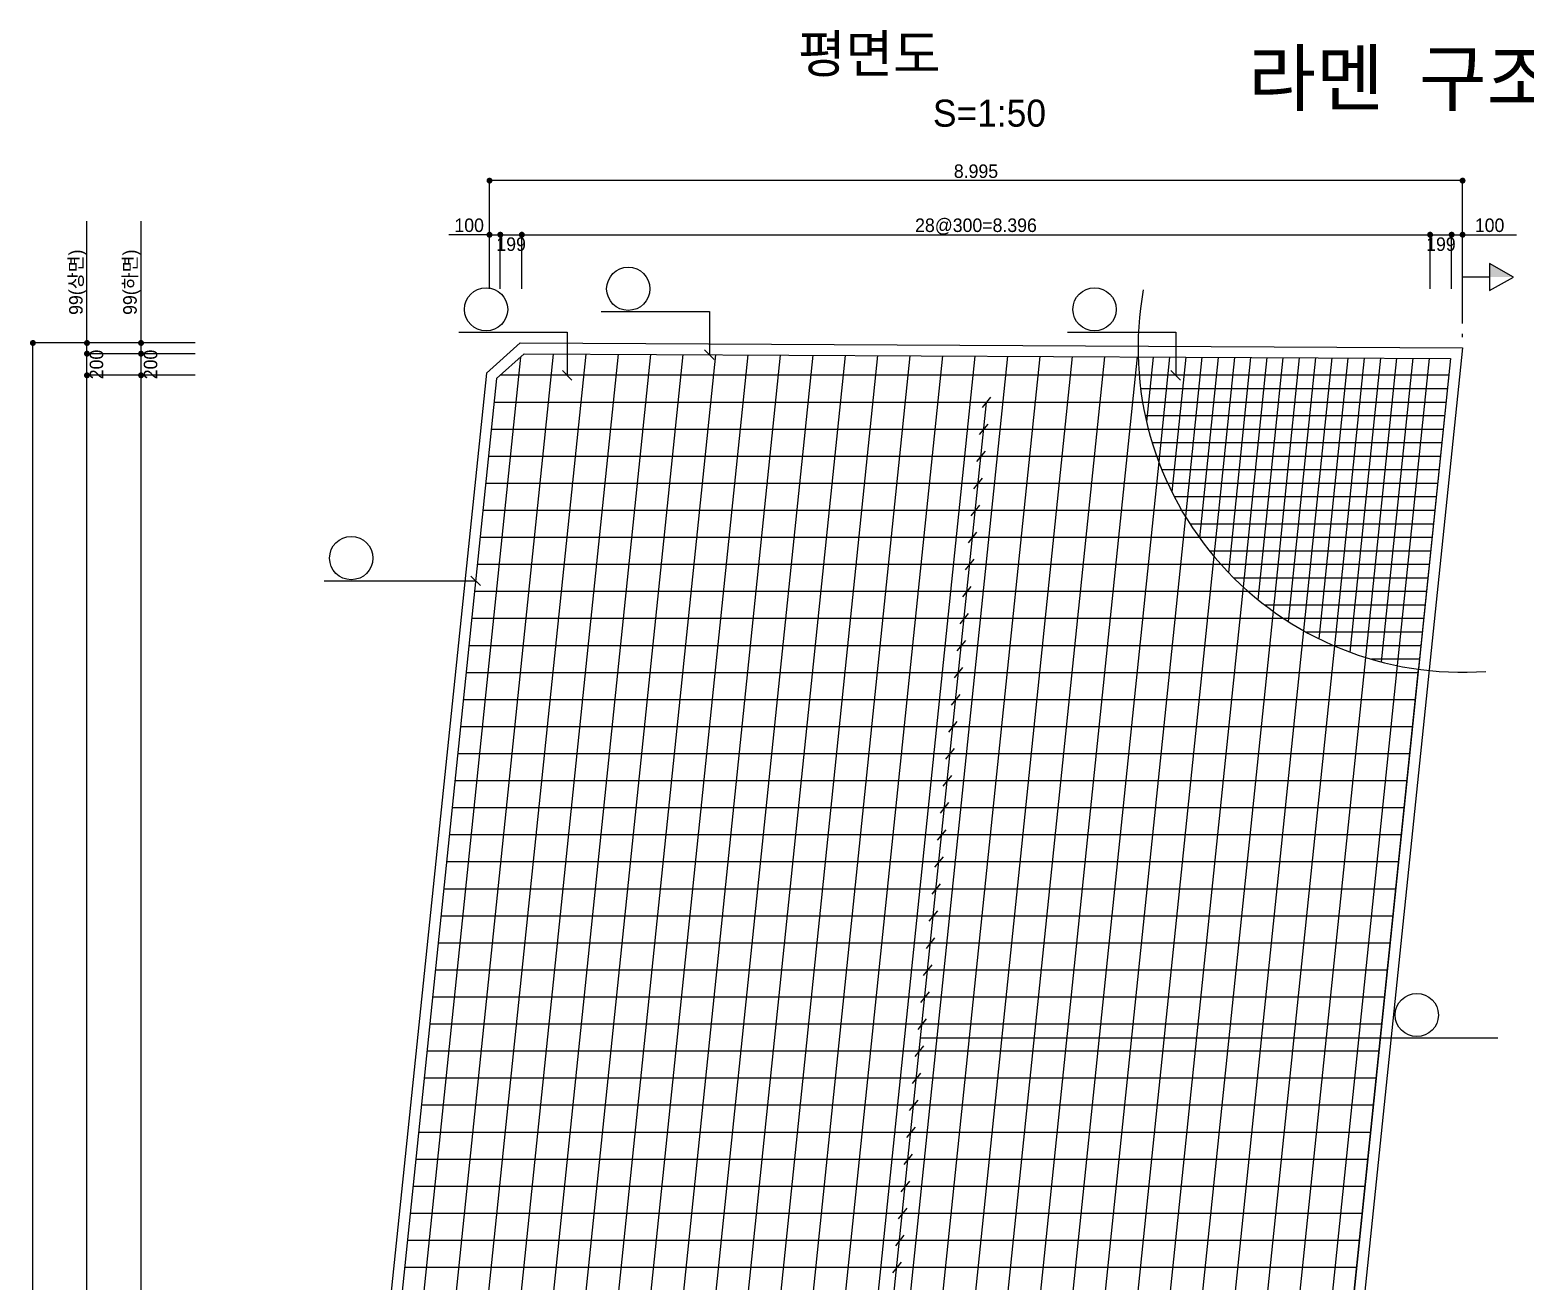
# Model space of a CAD drawing. Extents: x 2629709 to 3675628, y 1179 to 102095.
# Drawn here: x 3600128 to 3613950, y 16526 to 28095 of the extents above; entities that cross this region are included whole.
import ezdxf
from ezdxf.enums import TextEntityAlignment as Align

# ---------------------------------------------------------------- set-up
doc = ezdxf.new("R2010")
doc.units = 0
doc.header["$LTSCALE"] = 550
doc.header["$MEASUREMENT"] = 0
doc.layers.get('0').update_dxf_attribs({"linetype": 'CONTINUOUS'})
for name, color, linetype in [('CS-CONC-MAJR', 4, 'CONTINUOUS'), ('CS-CUTL', 1, 'CONTINUOUS'), ('CS-DIML', 1, 'CONTINUOUS'), ('CS-DIMT', 3, 'CONTINUOUS'), ('CS-MISC', 3, 'CONTINUOUS'), ('CS-RBAR-MAJR', 6, 'CONTINUOUS'), ('CS-SYMB', 3, 'CONTINUOUS'), ('CS-SYMB-LIN3', 1, 'CONTINUOUS'), ('CS-TEXT', 3, 'CONTINUOUS'), ('CZ-TEX1', 6, 'CONTINUOUS'), ('CZ-TEX2', 3, 'CONTINUOUS'), ('TITLE-TEXT', 7, 'CONTINUOUS')]:
    doc.layers.add(name, color=color, linetype=linetype)
doc.styles.add('A_STANDARD', font='Dotum.ttf')
doc.styles.add('TB_TEXT', font='DotumChe.ttf')
doc.styles.add('TEXT_TBLT', font='txt_____.ttf', dxfattribs={"height": 0.125})

# ---------------------------------------------------------------- blocks, each defined once
blk = doc.blocks.new('CXLEATK')
at = {"layer": 'CS-MISC'}
blk.add_line((-0.883885, 0.883882), (0.883882, -0.883882), dxfattribs=at)
blk = doc.blocks.new('CSBNUM1')
at = {"layer": 'CS-SYMB-LIN3'}
blk.add_line((0, 0), (20, 0), dxfattribs=at)
blk.add_circle((5, 4.2), 4, dxfattribs=at)
at = {"layer": 'CS-TEXT', "style": 'A_STANDARD', "flags": 1}
blk.add_attdef('RB_NO', text='', height=2.5, dxfattribs=at).set_placement((5, 4.2), align=Align.MIDDLE)
for tag, p in [('RB_DIA', (11.5, 1.5)), ('RB_LEN', (1.739, -3.958874))]:
    blk.add_attdef(tag, p, '', height=2.5, dxfattribs=at)
blk = doc.blocks.new('CXDECDL-H')
at = {"color": 6}
for p, q in [((-11.098049, 4.986941), (-11.098049, 0)), ((-2.483991, 0), (-11.098049, 0)), ((0, 0), (-0.601318, 0))]:
    blk.add_line(p, q, dxfattribs=at)
at = {"color": 3}
blk.add_lwpolyline([(-11.098049, 9.406796), (-13.598049, 4.986941), (-8.598049, 4.986941), (-11.098049, 9.406796)], dxfattribs=at)
at = {"color": 2}
blk.add_solid([(-11.098049, 9.406796), (-11.098049, 9.406796), (-11.098049, 4.986941), (-13.598049, 4.986941)], dxfattribs=at)
at = {"color": 6, "style": 'TEXT_TBLT', "flags": 1}
blk.add_attdef('SMKV', text='', height=2.5, rotation=90, dxfattribs=at).set_placement((-11.04837, 14.211395), align=Align.MIDDLE)
blk.add_attdef('SMKH', text='', height=2.5, rotation=180, dxfattribs=at).set_placement((-11.115478, 14.853699), align=Align.CENTER)
blk = doc.blocks.new('CXDIMDT2')
at = {"layer": 'CS-MISC', "const_width": 0.5}
blk.add_lwpolyline([(0.25, 0, 1), (-0.25, 0, 1)], format="xyb", close=True, dxfattribs=at)

msp = doc.modelspace()

# ---------------------------------------------------------------- linework, layer by layer
at = {"layer": 'CS-CONC-MAJR'}
for p, q in [((3604348, 24921), (3604659, 25200)), ((3604659, 25200), (3613372, 25155)), ((3613372, 25155), (3611379, 5894)), ((3604348, 24921), (3602403, 6130))]:
    msp.add_line(p, q, dxfattribs=at)
at = {"layer": 'CS-CUTL'}
msp.add_arc((3613372, 25155), 3000, 169.7063, 274.093, dxfattribs=at)
at = {"layer": 'CS-DIML'}
for p, q in [((3604377, 26201), (3604377, 26726)), ((3613372, 26701), (3604377, 26701)), ((3613372, 26201), (3613372, 26726)), ((3600656, 25200), (3600656, 26325)), ((3601156, 25200), (3601156, 26325)), ((3604377, 26201), (3604002, 26201)), ((3604377, 25701), (3604377, 26226)), ((3604377, 26201), (3604477, 26201)), ((3604477, 25701), (3604477, 26226)), ((3604477, 26201), (3604676, 26201)), ((3604676, 25701), (3604676, 26226)), ((3604676, 26201), (3613072, 26201)), ((3613072, 25701), (3613072, 26226)), ((3613072, 26201), (3613271, 26201)), ((3613271, 25701), (3613271, 26226)), ((3613271, 26201), (3613372, 26201)), ((3613372, 25701), (3613372, 26226)), ((3613372, 26201), (3613872, 26201)), ((3606410, 25491), (3606410, 25091)), ((3605095, 25301), (3605095, 24901)), ((3610720, 25301), (3610720, 24901)), ((3600656, 25200), (3600131, 25200)), ((3600156, 5852), (3600156, 25200)), ((3601156, 25200), (3600631, 25200)), ((3600656, 25101), (3600656, 25200)), ((3601656, 25200), (3601131, 25200)), ((3601156, 25101), (3601156, 25200)), ((3601156, 25101), (3600631, 25101)), ((3600656, 24901), (3600656, 25101)), ((3601656, 25101), (3601131, 25101)), ((3601156, 24901), (3601156, 25101)), ((3601156, 24901), (3600631, 24901)), ((3600656, 6151), (3600656, 24901)), ((3601656, 24901), (3601131, 24901)), ((3601156, 6151), (3601156, 24901)), ((3608038, 15651), (3608970, 24651)), ((3603849, 23001), (3604249, 23001)), ((3608362, 18776), (3612699, 18776))]:
    msp.add_line(p, q, dxfattribs=at)
at = {"layer": 'CS-RBAR-MAJR'}
for p, q in [((3604663, 25069), (3603675, 15525)), ((3604966, 25098), (3603975, 15525)), ((3605266, 25097), (3604275, 15525)), ((3604443, 24872), (3604697, 25100)), ((3605566, 25095), (3604575, 15525)), ((3604697, 25100), (3613261, 25056)), ((3605865, 25094), (3604875, 15525)), ((3606165, 25092), (3605175, 15525)), ((3606465, 25091), (3605475, 15525)), ((3606765, 25089), (3605775, 15525)), ((3607065, 25088), (3606075, 15525)), ((3607365, 25086), (3606375, 15525)), ((3607664, 25085), (3606675, 15525)), ((3607964, 25083), (3606975, 15525)), ((3608264, 25082), (3607275, 15525)), ((3608564, 25080), (3607575, 15525)), ((3608864, 25078), (3607875, 15525)), ((3609164, 25077), (3608175, 15525)), ((3609463, 25075), (3608475, 15525)), ((3609763, 25074), (3608775, 15525)), ((3610063, 25072), (3609075, 15525)), ((3610363, 25071), (3609375, 15525)), ((3610513, 25070), (3610451, 24471)), ((3610663, 25069), (3610563, 24102)), ((3610813, 25068), (3610684, 23823)), ((3610963, 25068), (3610810, 23594)), ((3611113, 25067), (3610940, 23399)), ((3611263, 25066), (3611072, 23228)), ((3611412, 25065), (3611207, 23079)), ((3613261, 25056), (3611289, 5994)), ((3611562, 25065), (3611343, 22945)), ((3611712, 25064), (3611481, 22826)), ((3611862, 25063), (3611620, 22720)), ((3612012, 25062), (3611760, 22625)), ((3612162, 25062), (3611901, 22540)), ((3612312, 25061), (3612043, 22465)), ((3612462, 25060), (3612187, 22399)), ((3612612, 25059), (3612331, 22342)), ((3612762, 25058), (3612476, 22292)), ((3612912, 25058), (3612621, 22251)), ((3613062, 25057), (3612768, 22217)), ((3613261, 25056), (3612964, 22183)), ((3610383, 24901), (3604475, 24901)), ((3613245, 24901), (3610383, 24901)), ((3604443, 24872), (3602507, 6164)), ((3613232, 24776), (3610396, 24776)), ((3610415, 24651), (3604420, 24651)), ((3613219, 24651), (3610415, 24651)), ((3613206, 24526), (3610439, 24526)), ((3610468, 24401), (3604394, 24401)), ((3613193, 24401), (3610468, 24401)), ((3613180, 24276), (3610504, 24276)), ((3610545, 24151), (3604368, 24151)), ((3610563, 24102), (3609675, 15525)), ((3613167, 24151), (3610545, 24151)), ((3613154, 24026), (3610593, 24026)), ((3610647, 23901), (3604343, 23901)), ((3613141, 23901), (3610647, 23901)), ((3613129, 23776), (3610708, 23776)), ((3610776, 23651), (3604317, 23651)), ((3613116, 23651), (3610776, 23651)), ((3610810, 23594), (3609975, 15525)), ((3613103, 23526), (3610853, 23526)), ((3610938, 23401), (3604291, 23401)), ((3613090, 23401), (3610938, 23401)), ((3611072, 23228), (3610275, 15525)), ((3613077, 23276), (3611034, 23276)), ((3611140, 23151), (3604265, 23151)), ((3613064, 23151), (3611140, 23151)), ((3611343, 22945), (3610575, 15525)), ((3613051, 23026), (3611259, 23026)), ((3611393, 22901), (3604239, 22901)), ((3613038, 22901), (3611393, 22901)), ((3611620, 22720), (3610875, 15525)), ((3613025, 22776), (3611545, 22776)), ((3611721, 22651), (3604213, 22651)), ((3611901, 22540), (3611175, 15525)), ((3613012, 22651), (3611721, 22651)), ((3612184, 22401), (3604187, 22401)), ((3612187, 22399), (3611475, 15525)), ((3612999, 22526), (3611928, 22526)), ((3612986, 22401), (3612184, 22401)), ((3612476, 22292), (3611775, 15525)), ((3612973, 22276), (3612531, 22276)), ((3612960, 22151), (3604161, 22151)), ((3612768, 22217), (3612075, 15525)), ((3612275, 15525), (3612964, 22183)), ((3612935, 21901), (3604136, 21901)), ((3612909, 21651), (3604110, 21651)), ((3612883, 21401), (3604084, 21401)), ((3612857, 21151), (3604058, 21151)), ((3612831, 20901), (3604032, 20901)), ((3612805, 20651), (3604006, 20651)), ((3612779, 20401), (3603980, 20401)), ((3612753, 20151), (3603955, 20151)), ((3612728, 19901), (3603929, 19901)), ((3612702, 19651), (3603903, 19651)), ((3612676, 19401), (3603877, 19401)), ((3612650, 19151), (3603851, 19151)), ((3612624, 18901), (3603825, 18901)), ((3612598, 18651), (3603799, 18651)), ((3612572, 18401), (3603773, 18401)), ((3612547, 18151), (3603748, 18151)), ((3612521, 17901), (3603722, 17901)), ((3612495, 17651), (3603696, 17651)), ((3612469, 17401), (3603670, 17401)), ((3612443, 17151), (3603644, 17151)), ((3612417, 16901), (3603618, 16901)), ((3612391, 16651), (3603592, 16651))]:
    msp.add_line(p, q, dxfattribs=at)

# ---------------------------------------------------------------- block references
at = {"layer": 'CS-RBAR-MAJR', "xscale": 50, "yscale": 50, "zscale": 50}
for p in [(3605410, 25491), (3604095, 25301), (3609720, 25301), (3602849, 23001), (3612699, 18776)]:
    msp.add_blockref('CSBNUM1', p, dxfattribs=at)
at = {"layer": 'CS-SYMB'}
for name, p, xscale, yscale, zscale, rotation in [('CXDIMDT2', (3604377, 26701), 55, 55, 55, 90), ('CXDIMDT2', (3613372, 26701), 55, 55, 55, 90), ('CXDIMDT2', (3604377, 26201), 55, 55, 55, 90), ('CXDIMDT2', (3604477, 26201), 55, 55, 55, 90), ('CXDIMDT2', (3604477, 26201), 55, 55, 55, 90), ('CXDIMDT2', (3604676, 26201), 55, 55, 55, 90), ('CXDIMDT2', (3604676, 26201), 55, 55, 55, 90), ('CXDIMDT2', (3613072, 26201), 55, 55, 55, 90), ('CXDIMDT2', (3613072, 26201), 55, 55, 55, 90), ('CXDIMDT2', (3613271, 26201), 55, 55, 55, 90), ('CXDIMDT2', (3613271, 26201), 55, 55, 55, 90), ('CXDIMDT2', (3613372, 26201), 55, 55, 55, 90), ('CXDIMDT2', (3613372, 26201), 55, 55, 55, 90), ('CXDECDL-H', (3613372, 25255), 50, 50, 50, 270), ('CXDIMDT2', (3600156, 25200), 55, 55, 55, 90), ('CXDIMDT2', (3600656, 25200), 55, 55, 55, 90), ('CXDIMDT2', (3600656, 25200), 55, 55, 55, 90), ('CXDIMDT2', (3601156, 25200), 55, 55, 55, 90), ('CXDIMDT2', (3601156, 25200), 55, 55, 55, 90), ('CXDIMDT2', (3600656, 25101), 55, 55, 55, 90), ('CXDIMDT2', (3600656, 25101), 55, 55, 55, 90), ('CXDIMDT2', (3601156, 25101), 55, 55, 55, 90), ('CXDIMDT2', (3601156, 25101), 55, 55, 55, 90), ('CXDIMDT2', (3600656, 24901), 55, 55, 55, 90), ('CXDIMDT2', (3600656, 24901), 55, 55, 55, 90), ('CXDIMDT2', (3601156, 24901), 55, 55, 55, 90), ('CXDIMDT2', (3601156, 24901), 55, 55, 55, 90), ('CXLEATK', (3608970, 24651), 50, 50, 50, 275.907), ('CXLEATK', (3608944, 24401), 50, 50, 50, 275.907), ('CXLEATK', (3608918, 24151), 50, 50, 50, 275.907), ('CXLEATK', (3608892, 23901), 50, 50, 50, 275.907), ('CXLEATK', (3608866, 23651), 50, 50, 50, 275.907), ('CXLEATK', (3608840, 23401), 50, 50, 50, 275.907), ('CXLEATK', (3608814, 23151), 50, 50, 50, 275.907), ('CXLEATK', (3608788, 22901), 50, 50, 50, 275.907), ('CXLEATK', (3608763, 22651), 50, 50, 50, 275.907), ('CXLEATK', (3608737, 22401), 50, 50, 50, 275.907), ('CXLEATK', (3608711, 22151), 50, 50, 50, 275.907), ('CXLEATK', (3608685, 21901), 50, 50, 50, 275.907), ('CXLEATK', (3608659, 21651), 50, 50, 50, 275.907), ('CXLEATK', (3608633, 21401), 50, 50, 50, 275.907), ('CXLEATK', (3608607, 21151), 50, 50, 50, 275.907), ('CXLEATK', (3608582, 20901), 50, 50, 50, 275.907), ('CXLEATK', (3608556, 20651), 50, 50, 50, 275.907), ('CXLEATK', (3608530, 20401), 50, 50, 50, 275.907), ('CXLEATK', (3608504, 20151), 50, 50, 50, 275.907), ('CXLEATK', (3608478, 19901), 50, 50, 50, 275.907), ('CXLEATK', (3608452, 19651), 50, 50, 50, 275.907), ('CXLEATK', (3608426, 19401), 50, 50, 50, 275.907), ('CXLEATK', (3608401, 19151), 50, 50, 50, 275.907), ('CXLEATK', (3608375, 18901), 50, 50, 50, 275.907), ('CXLEATK', (3608349, 18651), 50, 50, 50, 275.907), ('CXLEATK', (3608323, 18401), 50, 50, 50, 275.907), ('CXLEATK', (3608297, 18151), 50, 50, 50, 275.907), ('CXLEATK', (3608271, 17901), 50, 50, 50, 275.907), ('CXLEATK', (3608245, 17651), 50, 50, 50, 275.907), ('CXLEATK', (3608219, 17401), 50, 50, 50, 275.907), ('CXLEATK', (3608194, 17151), 50, 50, 50, 275.907), ('CXLEATK', (3608168, 16901), 50, 50, 50, 275.907), ('CXLEATK', (3608142, 16651), 50, 50, 50, 275.907)]:
    msp.add_blockref(name, p, dxfattribs=dict(at, xscale=xscale, yscale=yscale, zscale=zscale, rotation=rotation))
at = {"layer": 'CS-SYMB', "xscale": 50, "yscale": 50, "zscale": 50}
for p in [(3606410, 25091), (3605095, 24901), (3610720, 24901), (3604249, 23001)]:
    msp.add_blockref('CXLEATK', p, dxfattribs=at)

# ---------------------------------------------------------------- texts
at = {"layer": 'CS-DIMT', "style": 'A_STANDARD'}
for s, p in [('8.995', (3608874, 26726)), ('100', (3604189, 26226)), ('28@300=8.396', (3608874, 26226)), ('100', (3613622, 26226))]:
    msp.add_text(s, height=125, dxfattribs=at).set_placement(p, align=Align.CENTER)
for p in [(3604577, 26176), (3613172, 26176)]:
    msp.add_text('199', height=125, dxfattribs=at).set_placement(p, align=Align.TOP_CENTER)
for s, p in [('99(상면)', (3600616, 25762)), ('99(하면)', (3601116, 25762))]:
    msp.add_text(s, height=125, rotation=90, dxfattribs=at).set_placement(p, align=Align.CENTER)
for p in [(3600681, 25001), (3601181, 25001)]:
    msp.add_text('200', height=125, rotation=90, dxfattribs=at).set_placement(p, align=Align.TOP_CENTER)
at = {"layer": 'CZ-TEX1', "style": 'A_STANDARD'}
msp.add_text('평면도', height=350, dxfattribs=at).set_placement((3607888, 27700), align=Align.CENTER)
at = {"layer": 'CZ-TEX2', "style": 'A_STANDARD'}
msp.add_text('S=1:50', height=250, dxfattribs=at).set_placement((3608476, 27200))
at = {"layer": 'TITLE-TEXT', "style": 'TB_TEXT'}
msp.add_text('라멘 구조도 (14)', height=500, dxfattribs=at).set_placement((3613928, 27650), align=Align.MIDDLE_CENTER)

doc.saveas('drawing.dxf')
